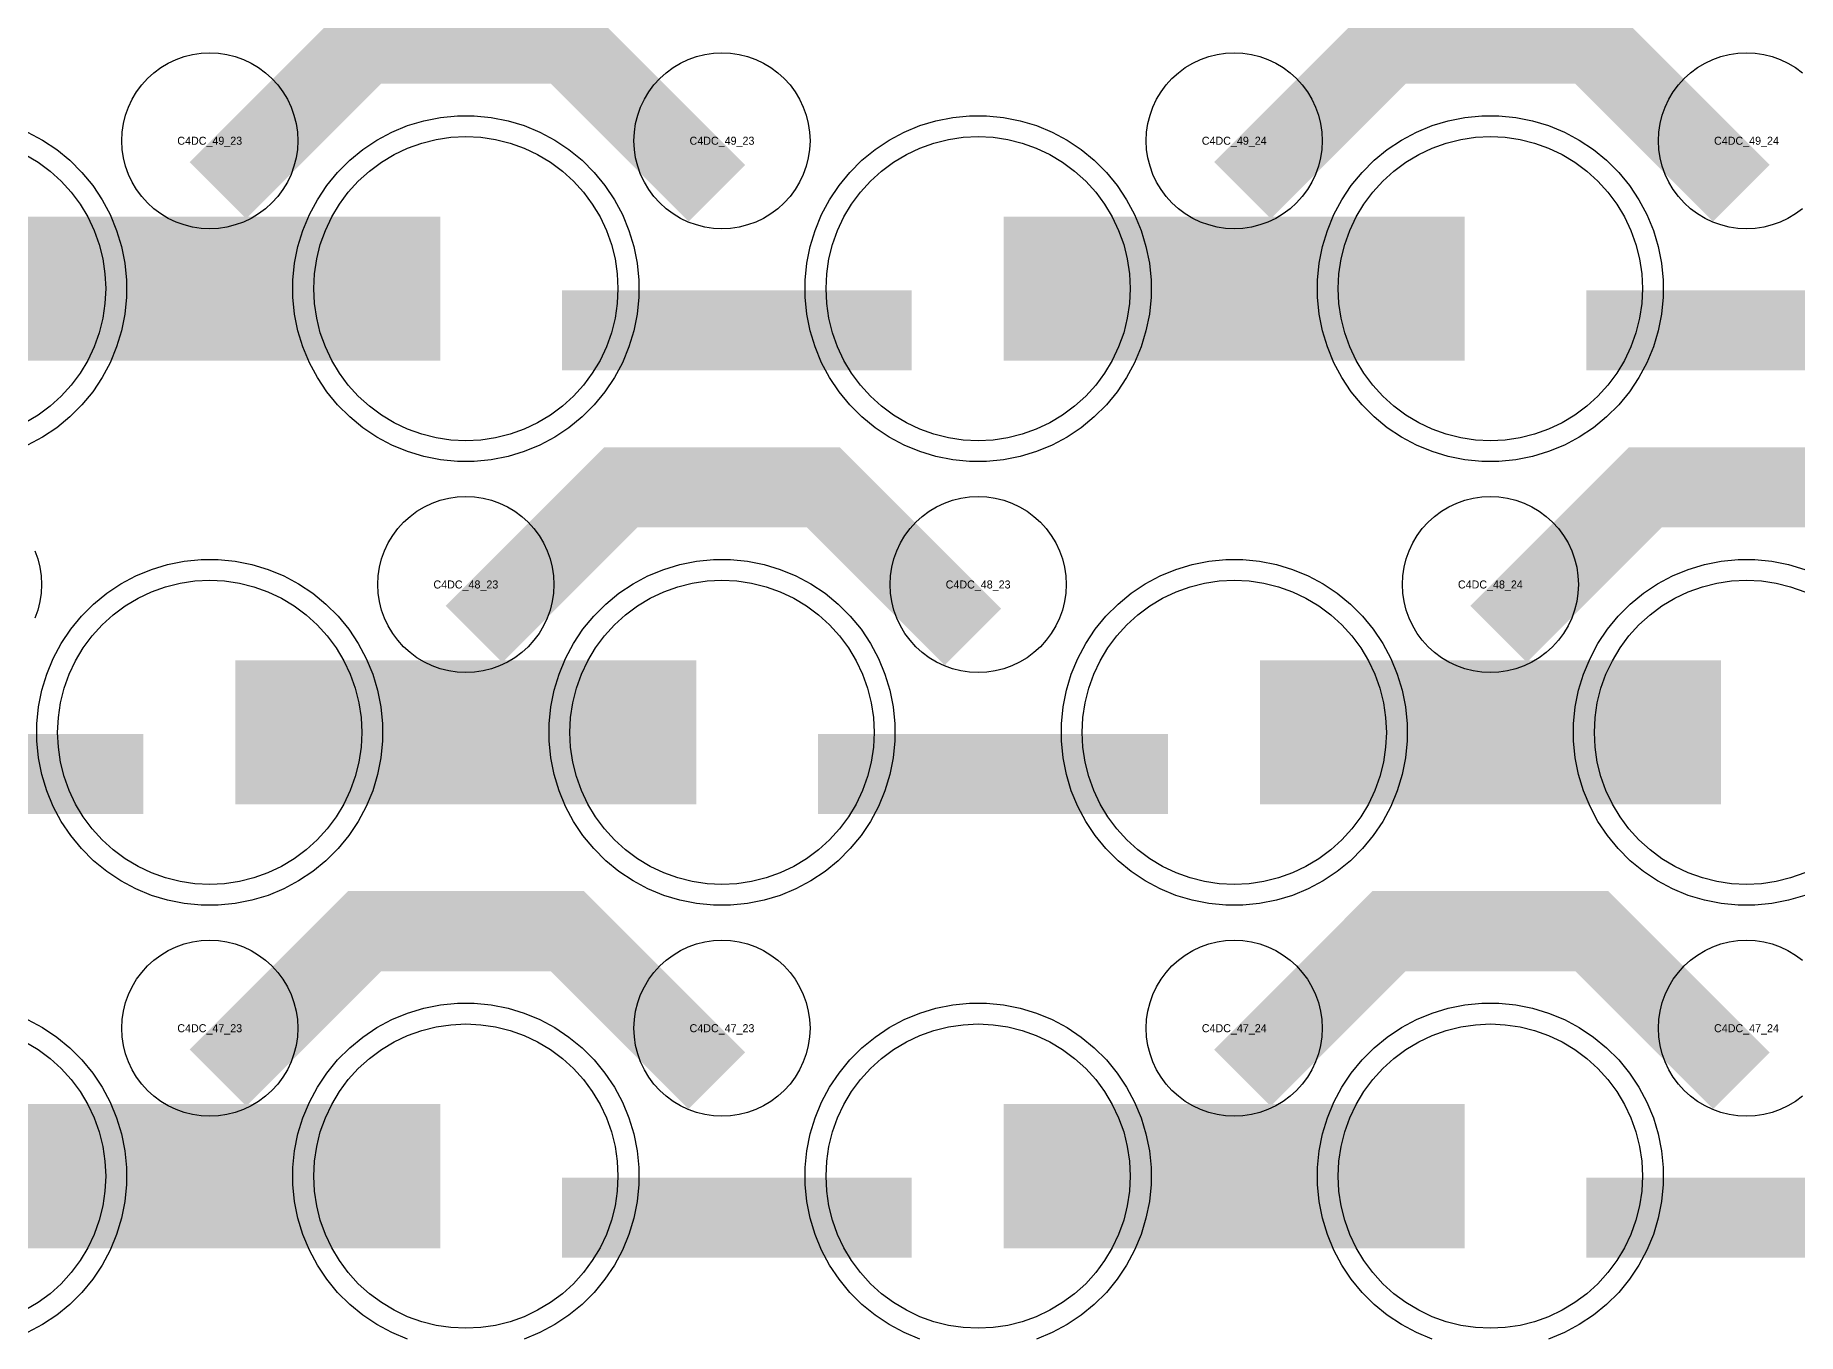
# Model space of a CAD drawing. Extents: x -11880 to 11880, y -14992 to 14992.
# Drawn here: x -4694 to -4144, y -8376 to -7971 of the extents above; entities that cross this region are included whole.
import ezdxf
from ezdxf.enums import TextEntityAlignment as Align

# ---------------------------------------------------------------- set-up
doc = ezdxf.new("R2010")
doc.units = 0
doc.header["$MEASUREMENT"] = 0
for name, color, linetype in [('GDS_775_DT_237', 138, 'CONTINUOUS'), ('RDL1_FS', 34, 'CONTINUOUS'), ('RDL_BS', 160, 'CONTINUOUS')]:
    doc.layers.add(name, color=color, linetype=linetype)

msp = doc.modelspace()

# ---------------------------------------------------------------- linework, layer by layer
at = {"layer": 'RDL1_FS'}
for points in [[(-4560, -8097.434), (-4564.657, -8097.205), (-4569.268, -8096.521), (-4573.791, -8095.389), (-4578.181, -8093.817), (-4582.395, -8091.825), (-4586.395, -8089.427), (-4590.14, -8086.649), (-4593.594, -8083.519), (-4596.724, -8080.065), (-4599.502, -8076.32), (-4601.9, -8072.32), (-4603.892, -8068.106), (-4605.464, -8063.716), (-4606.596, -8059.193), (-4607.28, -8054.582), (-4607.509, -8049.925), (-4607.28, -8045.268), (-4606.596, -8040.657), (-4605.464, -8036.134), (-4603.892, -8031.744), (-4601.9, -8027.53), (-4599.502, -8023.53), (-4596.724, -8019.785), (-4593.594, -8016.331), (-4590.14, -8013.201), (-4586.395, -8010.423), (-4582.395, -8008.025), (-4578.181, -8006.033), (-4573.791, -8004.461), (-4569.268, -8003.329), (-4564.657, -8002.645), (-4560, -8002.416), (-4555.343, -8002.645), (-4550.732, -8003.329), (-4546.209, -8004.461), (-4541.819, -8006.033), (-4537.605, -8008.025), (-4533.605, -8010.423), (-4529.86, -8013.201), (-4526.406, -8016.331), (-4523.276, -8019.785), (-4520.498, -8023.53), (-4518.1, -8027.53), (-4516.108, -8031.744), (-4514.536, -8036.134), (-4513.404, -8040.657), (-4512.72, -8045.268), (-4512.491, -8049.925), (-4512.72, -8054.582), (-4513.404, -8059.193), (-4514.536, -8063.716), (-4516.108, -8068.106), (-4518.1, -8072.32), (-4520.498, -8076.32), (-4523.276, -8080.065), (-4526.406, -8083.519), (-4529.86, -8086.649), (-4533.605, -8089.427), (-4537.605, -8091.825), (-4541.819, -8093.817), (-4546.209, -8095.389), (-4550.732, -8096.521), (-4555.343, -8097.205)], [(-4400, -8097.434), (-4404.657, -8097.205), (-4409.268, -8096.521), (-4413.791, -8095.389), (-4418.181, -8093.817), (-4422.395, -8091.825), (-4426.395, -8089.427), (-4430.14, -8086.649), (-4433.594, -8083.519), (-4436.724, -8080.065), (-4439.502, -8076.32), (-4441.9, -8072.32), (-4443.892, -8068.106), (-4445.464, -8063.716), (-4446.596, -8059.193), (-4447.28, -8054.582), (-4447.509, -8049.925), (-4447.28, -8045.268), (-4446.596, -8040.657), (-4445.464, -8036.134), (-4443.892, -8031.744), (-4441.9, -8027.53), (-4439.502, -8023.53), (-4436.724, -8019.785), (-4433.594, -8016.331), (-4430.14, -8013.201), (-4426.395, -8010.423), (-4422.395, -8008.025), (-4418.181, -8006.033), (-4413.791, -8004.461), (-4409.268, -8003.329), (-4404.657, -8002.645), (-4400, -8002.416), (-4395.343, -8002.645), (-4390.732, -8003.329), (-4386.209, -8004.461), (-4381.819, -8006.033), (-4377.605, -8008.025), (-4373.605, -8010.423), (-4369.86, -8013.201), (-4366.406, -8016.331), (-4363.276, -8019.785), (-4360.498, -8023.53), (-4358.1, -8027.53), (-4356.108, -8031.744), (-4354.536, -8036.134), (-4353.404, -8040.657), (-4352.72, -8045.268), (-4352.491, -8049.925), (-4352.72, -8054.582), (-4353.404, -8059.193), (-4354.536, -8063.716), (-4356.108, -8068.106), (-4358.1, -8072.32), (-4360.498, -8076.32), (-4363.276, -8080.065), (-4366.406, -8083.519), (-4369.86, -8086.649), (-4373.605, -8089.427), (-4377.605, -8091.825), (-4381.819, -8093.817), (-4386.209, -8095.389), (-4390.732, -8096.521), (-4395.343, -8097.205)], [(-4240, -8097.434), (-4244.657, -8097.205), (-4249.268, -8096.521), (-4253.791, -8095.389), (-4258.181, -8093.817), (-4262.395, -8091.825), (-4266.395, -8089.427), (-4270.14, -8086.649), (-4273.594, -8083.519), (-4276.724, -8080.065), (-4279.502, -8076.32), (-4281.9, -8072.32), (-4283.892, -8068.106), (-4285.464, -8063.716), (-4286.596, -8059.193), (-4287.28, -8054.582), (-4287.509, -8049.925), (-4287.28, -8045.268), (-4286.596, -8040.657), (-4285.464, -8036.134), (-4283.892, -8031.744), (-4281.9, -8027.53), (-4279.502, -8023.53), (-4276.724, -8019.785), (-4273.594, -8016.331), (-4270.14, -8013.201), (-4266.395, -8010.423), (-4262.395, -8008.025), (-4258.181, -8006.033), (-4253.791, -8004.461), (-4249.268, -8003.329), (-4244.657, -8002.645), (-4240, -8002.416), (-4235.343, -8002.645), (-4230.732, -8003.329), (-4226.209, -8004.461), (-4221.819, -8006.033), (-4217.605, -8008.025), (-4213.605, -8010.423), (-4209.86, -8013.201), (-4206.406, -8016.331), (-4203.276, -8019.785), (-4200.498, -8023.53), (-4198.1, -8027.53), (-4196.108, -8031.744), (-4194.536, -8036.134), (-4193.404, -8040.657), (-4192.72, -8045.268), (-4192.491, -8049.925), (-4192.72, -8054.582), (-4193.404, -8059.193), (-4194.536, -8063.716), (-4196.108, -8068.106), (-4198.1, -8072.32), (-4200.498, -8076.32), (-4203.276, -8080.065), (-4206.406, -8083.519), (-4209.86, -8086.649), (-4213.605, -8089.427), (-4217.605, -8091.825), (-4221.819, -8093.817), (-4226.209, -8095.389), (-4230.732, -8096.521), (-4235.343, -8097.205)]]:
    msp.add_lwpolyline(points, close=True, dxfattribs=at)
msp.add_lwpolyline([(-4697.605, -8008.025), (-4693.605, -8010.423), (-4689.86, -8013.201), (-4686.406, -8016.331), (-4683.276, -8019.785), (-4680.498, -8023.53), (-4678.1, -8027.53), (-4676.108, -8031.744), (-4674.536, -8036.134), (-4673.404, -8040.657), (-4672.72, -8045.268), (-4672.491, -8049.925), (-4672.72, -8054.582), (-4673.404, -8059.193), (-4674.536, -8063.716), (-4676.108, -8068.106), (-4678.1, -8072.32), (-4680.498, -8076.32), (-4683.276, -8080.065), (-4686.406, -8083.519), (-4689.86, -8086.649), (-4693.605, -8089.427), (-4697.605, -8091.825)], dxfattribs=at)
for points in [[(-4711.998, -8049.925, 45, 45, 0), (-4639.998, -8049.925, 45, 45, 0)], [(-4639.998, -8049.925, 45, 45, 0), (-4567.998, -8049.925, 45, 45, 0)], [(-4391.998, -8049.925, 45, 45, 0), (-4319.998, -8049.925, 45, 45, 0)], [(-4319.998, -8049.925, 45, 45, 0), (-4247.998, -8049.925, 45, 45, 0)]]:
    msp.add_lwpolyline(points, format="xyseb", dxfattribs=at)
at = {"layer": 'RDL1_FS', "color": 240, "true_color": 0xed1f24}
for points in [[(-4640, -8235.999), (-4644.657, -8235.77), (-4649.268, -8235.086), (-4653.791, -8233.954), (-4658.181, -8232.382), (-4662.395, -8230.39), (-4666.395, -8227.992), (-4670.14, -8225.214), (-4673.594, -8222.084), (-4676.724, -8218.63), (-4679.502, -8214.885), (-4681.9, -8210.885), (-4683.892, -8206.671), (-4685.464, -8202.281), (-4686.596, -8197.758), (-4687.28, -8193.147), (-4687.509, -8188.49), (-4687.28, -8183.833), (-4686.596, -8179.222), (-4685.464, -8174.699), (-4683.892, -8170.309), (-4681.9, -8166.095), (-4679.502, -8162.095), (-4676.724, -8158.35), (-4673.594, -8154.896), (-4670.14, -8151.766), (-4666.395, -8148.988), (-4662.395, -8146.59), (-4658.181, -8144.598), (-4653.791, -8143.026), (-4649.268, -8141.894), (-4644.657, -8141.21), (-4640, -8140.981), (-4635.343, -8141.21), (-4630.732, -8141.894), (-4626.209, -8143.026), (-4621.819, -8144.598), (-4617.605, -8146.59), (-4613.605, -8148.988), (-4609.86, -8151.766), (-4606.406, -8154.896), (-4603.276, -8158.35), (-4600.498, -8162.095), (-4598.1, -8166.095), (-4596.108, -8170.309), (-4594.536, -8174.699), (-4593.404, -8179.222), (-4592.72, -8183.833), (-4592.491, -8188.49), (-4592.72, -8193.147), (-4593.404, -8197.758), (-4594.536, -8202.281), (-4596.108, -8206.671), (-4598.1, -8210.885), (-4600.498, -8214.885), (-4603.276, -8218.63), (-4606.406, -8222.084), (-4609.86, -8225.214), (-4613.605, -8227.992), (-4617.605, -8230.39), (-4621.819, -8232.382), (-4626.209, -8233.954), (-4630.732, -8235.086), (-4635.343, -8235.77)], [(-4480, -8235.999), (-4484.657, -8235.77), (-4489.268, -8235.086), (-4493.791, -8233.954), (-4498.181, -8232.382), (-4502.395, -8230.39), (-4506.395, -8227.992), (-4510.14, -8225.214), (-4513.594, -8222.084), (-4516.724, -8218.63), (-4519.502, -8214.885), (-4521.9, -8210.885), (-4523.892, -8206.671), (-4525.464, -8202.281), (-4526.596, -8197.758), (-4527.28, -8193.147), (-4527.509, -8188.49), (-4527.28, -8183.833), (-4526.596, -8179.222), (-4525.464, -8174.699), (-4523.892, -8170.309), (-4521.9, -8166.095), (-4519.502, -8162.095), (-4516.724, -8158.35), (-4513.594, -8154.896), (-4510.14, -8151.766), (-4506.395, -8148.988), (-4502.395, -8146.59), (-4498.181, -8144.598), (-4493.791, -8143.026), (-4489.268, -8141.894), (-4484.657, -8141.21), (-4480, -8140.981), (-4475.343, -8141.21), (-4470.732, -8141.894), (-4466.209, -8143.026), (-4461.819, -8144.598), (-4457.605, -8146.59), (-4453.605, -8148.988), (-4449.86, -8151.766), (-4446.406, -8154.896), (-4443.276, -8158.35), (-4440.498, -8162.095), (-4438.1, -8166.095), (-4436.108, -8170.309), (-4434.536, -8174.699), (-4433.404, -8179.222), (-4432.72, -8183.833), (-4432.491, -8188.49), (-4432.72, -8193.147), (-4433.404, -8197.758), (-4434.536, -8202.281), (-4436.108, -8206.671), (-4438.1, -8210.885), (-4440.498, -8214.885), (-4443.276, -8218.63), (-4446.406, -8222.084), (-4449.86, -8225.214), (-4453.605, -8227.992), (-4457.605, -8230.39), (-4461.819, -8232.382), (-4466.209, -8233.954), (-4470.732, -8235.086), (-4475.343, -8235.77)], [(-4320, -8235.999), (-4324.657, -8235.77), (-4329.268, -8235.086), (-4333.791, -8233.954), (-4338.181, -8232.382), (-4342.395, -8230.39), (-4346.395, -8227.992), (-4350.14, -8225.214), (-4353.594, -8222.084), (-4356.724, -8218.63), (-4359.502, -8214.885), (-4361.9, -8210.885), (-4363.892, -8206.671), (-4365.464, -8202.281), (-4366.596, -8197.758), (-4367.28, -8193.147), (-4367.509, -8188.49), (-4367.28, -8183.833), (-4366.596, -8179.222), (-4365.464, -8174.699), (-4363.892, -8170.309), (-4361.9, -8166.095), (-4359.502, -8162.095), (-4356.724, -8158.35), (-4353.594, -8154.896), (-4350.14, -8151.766), (-4346.395, -8148.988), (-4342.395, -8146.59), (-4338.181, -8144.598), (-4333.791, -8143.026), (-4329.268, -8141.894), (-4324.657, -8141.21), (-4320, -8140.981), (-4315.343, -8141.21), (-4310.732, -8141.894), (-4306.209, -8143.026), (-4301.819, -8144.598), (-4297.605, -8146.59), (-4293.605, -8148.988), (-4289.86, -8151.766), (-4286.406, -8154.896), (-4283.276, -8158.35), (-4280.498, -8162.095), (-4278.1, -8166.095), (-4276.108, -8170.309), (-4274.536, -8174.699), (-4273.404, -8179.222), (-4272.72, -8183.833), (-4272.491, -8188.49), (-4272.72, -8193.147), (-4273.404, -8197.758), (-4274.536, -8202.281), (-4276.108, -8206.671), (-4278.1, -8210.885), (-4280.498, -8214.885), (-4283.276, -8218.63), (-4286.406, -8222.084), (-4289.86, -8225.214), (-4293.605, -8227.992), (-4297.605, -8230.39), (-4301.819, -8232.382), (-4306.209, -8233.954), (-4310.732, -8235.086), (-4315.343, -8235.77)], [(-4560, -8374.564), (-4564.657, -8374.335), (-4569.268, -8373.651), (-4573.791, -8372.519), (-4578.181, -8370.947), (-4582.395, -8368.955), (-4586.395, -8366.557), (-4590.14, -8363.779), (-4593.594, -8360.649), (-4596.724, -8357.195), (-4599.502, -8353.45), (-4601.9, -8349.45), (-4603.892, -8345.236), (-4605.464, -8340.846), (-4606.596, -8336.323), (-4607.28, -8331.712), (-4607.509, -8327.055), (-4607.28, -8322.398), (-4606.596, -8317.787), (-4605.464, -8313.264), (-4603.892, -8308.874), (-4601.9, -8304.66), (-4599.502, -8300.66), (-4596.724, -8296.915), (-4593.594, -8293.461), (-4590.14, -8290.331), (-4586.395, -8287.553), (-4582.395, -8285.155), (-4578.181, -8283.163), (-4573.791, -8281.591), (-4569.268, -8280.459), (-4564.657, -8279.775), (-4560, -8279.546), (-4555.343, -8279.775), (-4550.732, -8280.459), (-4546.209, -8281.591), (-4541.819, -8283.163), (-4537.605, -8285.155), (-4533.605, -8287.553), (-4529.86, -8290.331), (-4526.406, -8293.461), (-4523.276, -8296.915), (-4520.498, -8300.66), (-4518.1, -8304.66), (-4516.108, -8308.874), (-4514.536, -8313.264), (-4513.404, -8317.787), (-4512.72, -8322.398), (-4512.491, -8327.055), (-4512.72, -8331.712), (-4513.404, -8336.323), (-4514.536, -8340.846), (-4516.108, -8345.236), (-4518.1, -8349.45), (-4520.498, -8353.45), (-4523.276, -8357.195), (-4526.406, -8360.649), (-4529.86, -8363.779), (-4533.605, -8366.557), (-4537.605, -8368.955), (-4541.819, -8370.947), (-4546.209, -8372.519), (-4550.732, -8373.651), (-4555.343, -8374.335)], [(-4400, -8374.564), (-4404.657, -8374.335), (-4409.268, -8373.651), (-4413.791, -8372.519), (-4418.181, -8370.947), (-4422.395, -8368.955), (-4426.395, -8366.557), (-4430.14, -8363.779), (-4433.594, -8360.649), (-4436.724, -8357.195), (-4439.502, -8353.45), (-4441.9, -8349.45), (-4443.892, -8345.236), (-4445.464, -8340.846), (-4446.596, -8336.323), (-4447.28, -8331.712), (-4447.509, -8327.055), (-4447.28, -8322.398), (-4446.596, -8317.787), (-4445.464, -8313.264), (-4443.892, -8308.874), (-4441.9, -8304.66), (-4439.502, -8300.66), (-4436.724, -8296.915), (-4433.594, -8293.461), (-4430.14, -8290.331), (-4426.395, -8287.553), (-4422.395, -8285.155), (-4418.181, -8283.163), (-4413.791, -8281.591), (-4409.268, -8280.459), (-4404.657, -8279.775), (-4400, -8279.546), (-4395.343, -8279.775), (-4390.732, -8280.459), (-4386.209, -8281.591), (-4381.819, -8283.163), (-4377.605, -8285.155), (-4373.605, -8287.553), (-4369.86, -8290.331), (-4366.406, -8293.461), (-4363.276, -8296.915), (-4360.498, -8300.66), (-4358.1, -8304.66), (-4356.108, -8308.874), (-4354.536, -8313.264), (-4353.404, -8317.787), (-4352.72, -8322.398), (-4352.491, -8327.055), (-4352.72, -8331.712), (-4353.404, -8336.323), (-4354.536, -8340.846), (-4356.108, -8345.236), (-4358.1, -8349.45), (-4360.498, -8353.45), (-4363.276, -8357.195), (-4366.406, -8360.649), (-4369.86, -8363.779), (-4373.605, -8366.557), (-4377.605, -8368.955), (-4381.819, -8370.947), (-4386.209, -8372.519), (-4390.732, -8373.651), (-4395.343, -8374.335)], [(-4240, -8374.564), (-4244.657, -8374.335), (-4249.268, -8373.651), (-4253.791, -8372.519), (-4258.181, -8370.947), (-4262.395, -8368.955), (-4266.395, -8366.557), (-4270.14, -8363.779), (-4273.594, -8360.649), (-4276.724, -8357.195), (-4279.502, -8353.45), (-4281.9, -8349.45), (-4283.892, -8345.236), (-4285.464, -8340.846), (-4286.596, -8336.323), (-4287.28, -8331.712), (-4287.509, -8327.055), (-4287.28, -8322.398), (-4286.596, -8317.787), (-4285.464, -8313.264), (-4283.892, -8308.874), (-4281.9, -8304.66), (-4279.502, -8300.66), (-4276.724, -8296.915), (-4273.594, -8293.461), (-4270.14, -8290.331), (-4266.395, -8287.553), (-4262.395, -8285.155), (-4258.181, -8283.163), (-4253.791, -8281.591), (-4249.268, -8280.459), (-4244.657, -8279.775), (-4240, -8279.546), (-4235.343, -8279.775), (-4230.732, -8280.459), (-4226.209, -8281.591), (-4221.819, -8283.163), (-4217.605, -8285.155), (-4213.605, -8287.553), (-4209.86, -8290.331), (-4206.406, -8293.461), (-4203.276, -8296.915), (-4200.498, -8300.66), (-4198.1, -8304.66), (-4196.108, -8308.874), (-4194.536, -8313.264), (-4193.404, -8317.787), (-4192.72, -8322.398), (-4192.491, -8327.055), (-4192.72, -8331.712), (-4193.404, -8336.323), (-4194.536, -8340.846), (-4196.108, -8345.236), (-4198.1, -8349.45), (-4200.498, -8353.45), (-4203.276, -8357.195), (-4206.406, -8360.649), (-4209.86, -8363.779), (-4213.605, -8366.557), (-4217.605, -8368.955), (-4221.819, -8370.947), (-4226.209, -8372.519), (-4230.732, -8373.651), (-4235.343, -8374.335)]]:
    msp.add_lwpolyline(points, close=True, dxfattribs=at)
for points in [[(-4141.819, -8232.382), (-4146.209, -8233.954), (-4150.732, -8235.086), (-4155.343, -8235.77), (-4160, -8235.999), (-4164.657, -8235.77), (-4169.268, -8235.086), (-4173.791, -8233.954), (-4178.181, -8232.382), (-4182.395, -8230.39), (-4186.395, -8227.992), (-4190.14, -8225.214), (-4193.594, -8222.084), (-4196.724, -8218.63), (-4199.502, -8214.885), (-4201.9, -8210.885), (-4203.892, -8206.671), (-4205.464, -8202.281), (-4206.596, -8197.758), (-4207.28, -8193.147), (-4207.509, -8188.49), (-4207.28, -8183.833), (-4206.596, -8179.222), (-4205.464, -8174.699), (-4203.892, -8170.309), (-4201.9, -8166.095), (-4199.502, -8162.095), (-4196.724, -8158.35), (-4193.594, -8154.896), (-4190.14, -8151.766), (-4186.395, -8148.988), (-4182.395, -8146.59), (-4178.181, -8144.598), (-4173.791, -8143.026), (-4169.268, -8141.894), (-4164.657, -8141.21), (-4160, -8140.981), (-4155.343, -8141.21), (-4150.732, -8141.894), (-4146.209, -8143.026), (-4141.819, -8144.598)], [(-4697.605, -8285.155), (-4693.605, -8287.553), (-4689.86, -8290.331), (-4686.406, -8293.461), (-4683.276, -8296.915), (-4680.498, -8300.66), (-4678.1, -8304.66), (-4676.108, -8308.874), (-4674.536, -8313.264), (-4673.404, -8317.787), (-4672.72, -8322.398), (-4672.491, -8327.055), (-4672.72, -8331.712), (-4673.404, -8336.323), (-4674.536, -8340.846), (-4676.108, -8345.236), (-4678.1, -8349.45), (-4680.498, -8353.45), (-4683.276, -8357.195), (-4686.406, -8360.649), (-4689.86, -8363.779), (-4693.605, -8366.557), (-4697.605, -8368.955)]]:
    msp.add_lwpolyline(points, dxfattribs=at)
for points in [[(-4631.998, -8188.49, 45, 45, 0), (-4559.998, -8188.49, 45, 45, 0)], [(-4559.998, -8188.49, 45, 45, 0), (-4487.998, -8188.49, 45, 45, 0)], [(-4311.998, -8188.49, 45, 45, 0), (-4239.998, -8188.49, 45, 45, 0)], [(-4239.998, -8188.49, 45, 45, 0), (-4167.998, -8188.49, 45, 45, 0)], [(-4711.998, -8327.055, 45, 45, 0), (-4639.998, -8327.055, 45, 45, 0)], [(-4639.998, -8327.055, 45, 45, 0), (-4567.998, -8327.055, 45, 45, 0)], [(-4391.998, -8327.055, 45, 45, 0), (-4319.998, -8327.055, 45, 45, 0)], [(-4319.998, -8327.055, 45, 45, 0), (-4247.998, -8327.055, 45, 45, 0)]]:
    msp.add_lwpolyline(points, format="xyseb", dxfattribs=at)
at = {"layer": 'RDL_BS'}
for points in [[(-4637.438, -8019.239, 25, 25, 0), (-4591.623, -7973.424, 25, 25, 0), (-4558.07, -7973.424, 25, 25, 0)], [(-4481.599, -8020.138, 25, 25, 0), (-4528.313, -7973.424, 25, 25, 0), (-4558.071, -7973.424, 25, 25, 0)], [(-4317.438, -8019.239, 25, 25, 0), (-4271.623, -7973.424, 25, 25, 0), (-4238.07, -7973.424, 25, 25, 0)], [(-4161.599, -8020.138, 25, 25, 0), (-4208.313, -7973.424, 25, 25, 0), (-4238.071, -7973.424, 25, 25, 0)], [(-4529.984, -8062.938, 25, 25, 0), (-4420.719, -8062.938, 25, 25, 0)], [(-4209.984, -8062.938, 25, 25, 0), (-4100.719, -8062.938, 25, 25, 0)], [(-4557.438, -8157.804, 25, 25, 0), (-4511.623, -8111.989, 25, 25, 0), (-4478.07, -8111.989, 25, 25, 0)], [(-4401.599, -8158.703, 25, 25, 0), (-4448.313, -8111.989, 25, 25, 0), (-4478.071, -8111.989, 25, 25, 0)], [(-4237.438, -8157.804, 25, 25, 0), (-4191.623, -8111.989, 25, 25, 0), (-4158.07, -8111.989, 25, 25, 0)], [(-4081.599, -8158.703, 25, 25, 0), (-4128.313, -8111.989, 25, 25, 0), (-4158.071, -8111.989, 25, 25, 0)], [(-4637.438, -8296.369, 25, 25, 0), (-4591.623, -8250.554, 25, 25, 0), (-4558.07, -8250.554, 25, 25, 0)], [(-4481.599, -8297.268, 25, 25, 0), (-4528.313, -8250.554, 25, 25, 0), (-4558.071, -8250.554, 25, 25, 0)], [(-4317.438, -8296.369, 25, 25, 0), (-4271.623, -8250.554, 25, 25, 0), (-4238.07, -8250.554, 25, 25, 0)], [(-4161.599, -8297.268, 25, 25, 0), (-4208.313, -8250.554, 25, 25, 0), (-4238.071, -8250.554, 25, 25, 0)]]:
    msp.add_lwpolyline(points, format="xyseb", dxfattribs=at)
for points in [[(-4640, -8031.231), (-4642.693, -8031.099), (-4645.365, -8030.703), (-4647.984, -8030.046), (-4650.519, -8029.139), (-4652.956, -8027.987), (-4655.28, -8026.594), (-4657.443, -8024.991), (-4659.442, -8023.179), (-4661.254, -8021.18), (-4662.857, -8019.017), (-4664.25, -8016.693), (-4665.402, -8014.256), (-4666.309, -8011.721), (-4666.966, -8009.102), (-4667.362, -8006.43), (-4667.494, -8003.737), (-4667.362, -8001.044), (-4666.966, -7998.372), (-4666.309, -7995.753), (-4665.402, -7993.218), (-4664.25, -7990.781), (-4662.857, -7988.457), (-4661.254, -7986.294), (-4659.442, -7984.295), (-4657.443, -7982.483), (-4655.28, -7980.88), (-4652.956, -7979.487), (-4650.519, -7978.335), (-4647.984, -7977.428), (-4645.365, -7976.771), (-4642.693, -7976.375), (-4640, -7976.243), (-4637.307, -7976.375), (-4634.635, -7976.771), (-4632.016, -7977.428), (-4629.481, -7978.335), (-4627.044, -7979.487), (-4624.72, -7980.88), (-4622.557, -7982.483), (-4620.558, -7984.295), (-4618.746, -7986.294), (-4617.143, -7988.457), (-4615.75, -7990.781), (-4614.598, -7993.218), (-4613.691, -7995.753), (-4613.034, -7998.372), (-4612.638, -8001.044), (-4612.506, -8003.737), (-4612.638, -8006.43), (-4613.034, -8009.102), (-4613.691, -8011.721), (-4614.598, -8014.256), (-4615.75, -8016.693), (-4617.143, -8019.017), (-4618.746, -8021.18), (-4620.558, -8023.179), (-4622.557, -8024.991), (-4624.72, -8026.594), (-4627.044, -8027.987), (-4629.481, -8029.139), (-4632.016, -8030.046), (-4634.635, -8030.703), (-4637.307, -8031.099)], [(-4480, -8031.231), (-4482.693, -8031.099), (-4485.365, -8030.703), (-4487.984, -8030.046), (-4490.519, -8029.139), (-4492.956, -8027.987), (-4495.28, -8026.594), (-4497.443, -8024.991), (-4499.442, -8023.179), (-4501.254, -8021.18), (-4502.857, -8019.017), (-4504.25, -8016.693), (-4505.402, -8014.256), (-4506.309, -8011.721), (-4506.966, -8009.102), (-4507.362, -8006.43), (-4507.494, -8003.737), (-4507.362, -8001.044), (-4506.966, -7998.372), (-4506.309, -7995.753), (-4505.402, -7993.218), (-4504.25, -7990.781), (-4502.857, -7988.457), (-4501.254, -7986.294), (-4499.442, -7984.295), (-4497.443, -7982.483), (-4495.28, -7980.88), (-4492.956, -7979.487), (-4490.519, -7978.335), (-4487.984, -7977.428), (-4485.365, -7976.771), (-4482.693, -7976.375), (-4480, -7976.243), (-4477.307, -7976.375), (-4474.635, -7976.771), (-4472.016, -7977.428), (-4469.481, -7978.335), (-4467.044, -7979.487), (-4464.72, -7980.88), (-4462.557, -7982.483), (-4460.558, -7984.295), (-4458.746, -7986.294), (-4457.143, -7988.457), (-4455.75, -7990.781), (-4454.598, -7993.218), (-4453.691, -7995.753), (-4453.034, -7998.372), (-4452.638, -8001.044), (-4452.506, -8003.737), (-4452.638, -8006.43), (-4453.034, -8009.102), (-4453.691, -8011.721), (-4454.598, -8014.256), (-4455.75, -8016.693), (-4457.143, -8019.017), (-4458.746, -8021.18), (-4460.558, -8023.179), (-4462.557, -8024.991), (-4464.72, -8026.594), (-4467.044, -8027.987), (-4469.481, -8029.139), (-4472.016, -8030.046), (-4474.635, -8030.703), (-4477.307, -8031.099)], [(-4320, -8031.231), (-4322.693, -8031.099), (-4325.365, -8030.703), (-4327.984, -8030.046), (-4330.519, -8029.139), (-4332.956, -8027.987), (-4335.28, -8026.594), (-4337.443, -8024.991), (-4339.442, -8023.179), (-4341.254, -8021.18), (-4342.857, -8019.017), (-4344.25, -8016.693), (-4345.402, -8014.256), (-4346.309, -8011.721), (-4346.966, -8009.102), (-4347.362, -8006.43), (-4347.494, -8003.737), (-4347.362, -8001.044), (-4346.966, -7998.372), (-4346.309, -7995.753), (-4345.402, -7993.218), (-4344.25, -7990.781), (-4342.857, -7988.457), (-4341.254, -7986.294), (-4339.442, -7984.295), (-4337.443, -7982.483), (-4335.28, -7980.88), (-4332.956, -7979.487), (-4330.519, -7978.335), (-4327.984, -7977.428), (-4325.365, -7976.771), (-4322.693, -7976.375), (-4320, -7976.243), (-4317.307, -7976.375), (-4314.635, -7976.771), (-4312.016, -7977.428), (-4309.481, -7978.335), (-4307.044, -7979.487), (-4304.72, -7980.88), (-4302.557, -7982.483), (-4300.558, -7984.295), (-4298.746, -7986.294), (-4297.143, -7988.457), (-4295.75, -7990.781), (-4294.598, -7993.218), (-4293.691, -7995.753), (-4293.034, -7998.372), (-4292.638, -8001.044), (-4292.506, -8003.737), (-4292.638, -8006.43), (-4293.034, -8009.102), (-4293.691, -8011.721), (-4294.598, -8014.256), (-4295.75, -8016.693), (-4297.143, -8019.017), (-4298.746, -8021.18), (-4300.558, -8023.179), (-4302.557, -8024.991), (-4304.72, -8026.594), (-4307.044, -8027.987), (-4309.481, -8029.139), (-4312.016, -8030.046), (-4314.635, -8030.703), (-4317.307, -8031.099)], [(-4562.644, -8103.925), (-4567.938, -8103.408), (-4573.165, -8102.362), (-4578.205, -8100.831), (-4583.115, -8098.8), (-4587.777, -8096.308), (-4592.191, -8093.361), (-4596.292, -8089.999), (-4600.074, -8086.217), (-4603.436, -8082.116), (-4606.383, -8077.702), (-4608.875, -8073.04), (-4610.906, -8068.13), (-4612.437, -8063.09), (-4613.483, -8057.863), (-4614, -8052.569), (-4614, -8047.281), (-4613.483, -8041.987), (-4612.437, -8036.76), (-4610.906, -8031.72), (-4608.875, -8026.81), (-4606.383, -8022.148), (-4603.436, -8017.734), (-4600.074, -8013.633), (-4596.292, -8009.851), (-4592.191, -8006.489), (-4587.777, -8003.542), (-4583.115, -8001.05), (-4578.205, -7999.019), (-4573.165, -7997.488), (-4567.938, -7996.442), (-4562.644, -7995.925), (-4557.356, -7995.925), (-4552.062, -7996.442), (-4546.835, -7997.488), (-4541.795, -7999.019), (-4536.885, -8001.05), (-4532.223, -8003.542), (-4527.809, -8006.489), (-4523.708, -8009.851), (-4519.926, -8013.633), (-4516.564, -8017.734), (-4513.617, -8022.148), (-4511.125, -8026.81), (-4509.094, -8031.72), (-4507.563, -8036.76), (-4506.517, -8041.987), (-4506, -8047.281), (-4506, -8052.569), (-4506.517, -8057.863), (-4507.563, -8063.09), (-4509.094, -8068.13), (-4511.125, -8073.04), (-4513.617, -8077.702), (-4516.564, -8082.116), (-4519.926, -8086.217), (-4523.708, -8089.999), (-4527.809, -8093.361), (-4532.223, -8096.308), (-4536.885, -8098.8), (-4541.795, -8100.831), (-4546.835, -8102.362), (-4552.062, -8103.408), (-4557.356, -8103.925)], [(-4402.644, -8103.925), (-4407.938, -8103.408), (-4413.165, -8102.362), (-4418.205, -8100.831), (-4423.115, -8098.8), (-4427.777, -8096.308), (-4432.191, -8093.361), (-4436.292, -8089.999), (-4440.074, -8086.217), (-4443.436, -8082.116), (-4446.383, -8077.702), (-4448.875, -8073.04), (-4450.906, -8068.13), (-4452.437, -8063.09), (-4453.483, -8057.863), (-4454, -8052.569), (-4454, -8047.281), (-4453.483, -8041.987), (-4452.437, -8036.76), (-4450.906, -8031.72), (-4448.875, -8026.81), (-4446.383, -8022.148), (-4443.436, -8017.734), (-4440.074, -8013.633), (-4436.292, -8009.851), (-4432.191, -8006.489), (-4427.777, -8003.542), (-4423.115, -8001.05), (-4418.205, -7999.019), (-4413.165, -7997.488), (-4407.938, -7996.442), (-4402.644, -7995.925), (-4397.356, -7995.925), (-4392.062, -7996.442), (-4386.835, -7997.488), (-4381.795, -7999.019), (-4376.885, -8001.05), (-4372.223, -8003.542), (-4367.809, -8006.489), (-4363.708, -8009.851), (-4359.926, -8013.633), (-4356.564, -8017.734), (-4353.617, -8022.148), (-4351.125, -8026.81), (-4349.094, -8031.72), (-4347.563, -8036.76), (-4346.517, -8041.987), (-4346, -8047.281), (-4346, -8052.569), (-4346.517, -8057.863), (-4347.563, -8063.09), (-4349.094, -8068.13), (-4351.125, -8073.04), (-4353.617, -8077.702), (-4356.564, -8082.116), (-4359.926, -8086.217), (-4363.708, -8089.999), (-4367.809, -8093.361), (-4372.223, -8096.308), (-4376.885, -8098.8), (-4381.795, -8100.831), (-4386.835, -8102.362), (-4392.062, -8103.408), (-4397.356, -8103.925)], [(-4242.644, -8103.925), (-4247.938, -8103.408), (-4253.165, -8102.362), (-4258.205, -8100.831), (-4263.115, -8098.8), (-4267.777, -8096.308), (-4272.191, -8093.361), (-4276.292, -8089.999), (-4280.074, -8086.217), (-4283.436, -8082.116), (-4286.383, -8077.702), (-4288.875, -8073.04), (-4290.906, -8068.13), (-4292.437, -8063.09), (-4293.483, -8057.863), (-4294, -8052.569), (-4294, -8047.281), (-4293.483, -8041.987), (-4292.437, -8036.76), (-4290.906, -8031.72), (-4288.875, -8026.81), (-4286.383, -8022.148), (-4283.436, -8017.734), (-4280.074, -8013.633), (-4276.292, -8009.851), (-4272.191, -8006.489), (-4267.777, -8003.542), (-4263.115, -8001.05), (-4258.205, -7999.019), (-4253.165, -7997.488), (-4247.938, -7996.442), (-4242.644, -7995.925), (-4237.356, -7995.925), (-4232.062, -7996.442), (-4226.835, -7997.488), (-4221.795, -7999.019), (-4216.885, -8001.05), (-4212.223, -8003.542), (-4207.809, -8006.489), (-4203.708, -8009.851), (-4199.926, -8013.633), (-4196.564, -8017.734), (-4193.617, -8022.148), (-4191.125, -8026.81), (-4189.094, -8031.72), (-4187.563, -8036.76), (-4186.517, -8041.987), (-4186, -8047.281), (-4186, -8052.569), (-4186.517, -8057.863), (-4187.563, -8063.09), (-4189.094, -8068.13), (-4191.125, -8073.04), (-4193.617, -8077.702), (-4196.564, -8082.116), (-4199.926, -8086.217), (-4203.708, -8089.999), (-4207.809, -8093.361), (-4212.223, -8096.308), (-4216.885, -8098.8), (-4221.795, -8100.831), (-4226.835, -8102.362), (-4232.062, -8103.408), (-4237.356, -8103.925)], [(-4560, -8169.796), (-4562.693, -8169.664), (-4565.365, -8169.268), (-4567.984, -8168.611), (-4570.519, -8167.704), (-4572.956, -8166.552), (-4575.28, -8165.159), (-4577.443, -8163.556), (-4579.442, -8161.744), (-4581.254, -8159.745), (-4582.857, -8157.582), (-4584.25, -8155.258), (-4585.402, -8152.821), (-4586.309, -8150.286), (-4586.966, -8147.667), (-4587.362, -8144.995), (-4587.494, -8142.302), (-4587.362, -8139.609), (-4586.966, -8136.937), (-4586.309, -8134.318), (-4585.402, -8131.783), (-4584.25, -8129.346), (-4582.857, -8127.022), (-4581.254, -8124.859), (-4579.442, -8122.86), (-4577.443, -8121.048), (-4575.28, -8119.445), (-4572.956, -8118.052), (-4570.519, -8116.9), (-4567.984, -8115.993), (-4565.365, -8115.336), (-4562.693, -8114.94), (-4560, -8114.808), (-4557.307, -8114.94), (-4554.635, -8115.336), (-4552.016, -8115.993), (-4549.481, -8116.9), (-4547.044, -8118.052), (-4544.72, -8119.445), (-4542.557, -8121.048), (-4540.558, -8122.86), (-4538.746, -8124.859), (-4537.143, -8127.022), (-4535.75, -8129.346), (-4534.598, -8131.783), (-4533.691, -8134.318), (-4533.034, -8136.937), (-4532.638, -8139.609), (-4532.506, -8142.302), (-4532.638, -8144.995), (-4533.034, -8147.667), (-4533.691, -8150.286), (-4534.598, -8152.821), (-4535.75, -8155.258), (-4537.143, -8157.582), (-4538.746, -8159.745), (-4540.558, -8161.744), (-4542.557, -8163.556), (-4544.72, -8165.159), (-4547.044, -8166.552), (-4549.481, -8167.704), (-4552.016, -8168.611), (-4554.635, -8169.268), (-4557.307, -8169.664)], [(-4400, -8169.796), (-4402.693, -8169.664), (-4405.365, -8169.268), (-4407.984, -8168.611), (-4410.519, -8167.704), (-4412.956, -8166.552), (-4415.28, -8165.159), (-4417.443, -8163.556), (-4419.442, -8161.744), (-4421.254, -8159.745), (-4422.857, -8157.582), (-4424.25, -8155.258), (-4425.402, -8152.821), (-4426.309, -8150.286), (-4426.966, -8147.667), (-4427.362, -8144.995), (-4427.494, -8142.302), (-4427.362, -8139.609), (-4426.966, -8136.937), (-4426.309, -8134.318), (-4425.402, -8131.783), (-4424.25, -8129.346), (-4422.857, -8127.022), (-4421.254, -8124.859), (-4419.442, -8122.86), (-4417.443, -8121.048), (-4415.28, -8119.445), (-4412.956, -8118.052), (-4410.519, -8116.9), (-4407.984, -8115.993), (-4405.365, -8115.336), (-4402.693, -8114.94), (-4400, -8114.808), (-4397.307, -8114.94), (-4394.635, -8115.336), (-4392.016, -8115.993), (-4389.481, -8116.9), (-4387.044, -8118.052), (-4384.72, -8119.445), (-4382.557, -8121.048), (-4380.558, -8122.86), (-4378.746, -8124.859), (-4377.143, -8127.022), (-4375.75, -8129.346), (-4374.598, -8131.783), (-4373.691, -8134.318), (-4373.034, -8136.937), (-4372.638, -8139.609), (-4372.506, -8142.302), (-4372.638, -8144.995), (-4373.034, -8147.667), (-4373.691, -8150.286), (-4374.598, -8152.821), (-4375.75, -8155.258), (-4377.143, -8157.582), (-4378.746, -8159.745), (-4380.558, -8161.744), (-4382.557, -8163.556), (-4384.72, -8165.159), (-4387.044, -8166.552), (-4389.481, -8167.704), (-4392.016, -8168.611), (-4394.635, -8169.268), (-4397.307, -8169.664)], [(-4240, -8169.796), (-4242.693, -8169.664), (-4245.365, -8169.268), (-4247.984, -8168.611), (-4250.519, -8167.704), (-4252.956, -8166.552), (-4255.28, -8165.159), (-4257.443, -8163.556), (-4259.442, -8161.744), (-4261.254, -8159.745), (-4262.857, -8157.582), (-4264.25, -8155.258), (-4265.402, -8152.821), (-4266.309, -8150.286), (-4266.966, -8147.667), (-4267.362, -8144.995), (-4267.494, -8142.302), (-4267.362, -8139.609), (-4266.966, -8136.937), (-4266.309, -8134.318), (-4265.402, -8131.783), (-4264.25, -8129.346), (-4262.857, -8127.022), (-4261.254, -8124.859), (-4259.442, -8122.86), (-4257.443, -8121.048), (-4255.28, -8119.445), (-4252.956, -8118.052), (-4250.519, -8116.9), (-4247.984, -8115.993), (-4245.365, -8115.336), (-4242.693, -8114.94), (-4240, -8114.808), (-4237.307, -8114.94), (-4234.635, -8115.336), (-4232.016, -8115.993), (-4229.481, -8116.9), (-4227.044, -8118.052), (-4224.72, -8119.445), (-4222.557, -8121.048), (-4220.558, -8122.86), (-4218.746, -8124.859), (-4217.143, -8127.022), (-4215.75, -8129.346), (-4214.598, -8131.783), (-4213.691, -8134.318), (-4213.034, -8136.937), (-4212.638, -8139.609), (-4212.506, -8142.302), (-4212.638, -8144.995), (-4213.034, -8147.667), (-4213.691, -8150.286), (-4214.598, -8152.821), (-4215.75, -8155.258), (-4217.143, -8157.582), (-4218.746, -8159.745), (-4220.558, -8161.744), (-4222.557, -8163.556), (-4224.72, -8165.159), (-4227.044, -8166.552), (-4229.481, -8167.704), (-4232.016, -8168.611), (-4234.635, -8169.268), (-4237.307, -8169.664)], [(-4640, -8308.361), (-4642.693, -8308.229), (-4645.365, -8307.833), (-4647.984, -8307.176), (-4650.519, -8306.269), (-4652.956, -8305.117), (-4655.28, -8303.724), (-4657.443, -8302.121), (-4659.442, -8300.309), (-4661.254, -8298.31), (-4662.857, -8296.147), (-4664.25, -8293.823), (-4665.402, -8291.386), (-4666.309, -8288.851), (-4666.966, -8286.232), (-4667.362, -8283.56), (-4667.494, -8280.867), (-4667.362, -8278.174), (-4666.966, -8275.502), (-4666.309, -8272.883), (-4665.402, -8270.348), (-4664.25, -8267.911), (-4662.857, -8265.587), (-4661.254, -8263.424), (-4659.442, -8261.425), (-4657.443, -8259.613), (-4655.28, -8258.01), (-4652.956, -8256.617), (-4650.519, -8255.465), (-4647.984, -8254.558), (-4645.365, -8253.901), (-4642.693, -8253.505), (-4640, -8253.373), (-4637.307, -8253.505), (-4634.635, -8253.901), (-4632.016, -8254.558), (-4629.481, -8255.465), (-4627.044, -8256.617), (-4624.72, -8258.01), (-4622.557, -8259.613), (-4620.558, -8261.425), (-4618.746, -8263.424), (-4617.143, -8265.587), (-4615.75, -8267.911), (-4614.598, -8270.348), (-4613.691, -8272.883), (-4613.034, -8275.502), (-4612.638, -8278.174), (-4612.506, -8280.867), (-4612.638, -8283.56), (-4613.034, -8286.232), (-4613.691, -8288.851), (-4614.598, -8291.386), (-4615.75, -8293.823), (-4617.143, -8296.147), (-4618.746, -8298.31), (-4620.558, -8300.309), (-4622.557, -8302.121), (-4624.72, -8303.724), (-4627.044, -8305.117), (-4629.481, -8306.269), (-4632.016, -8307.176), (-4634.635, -8307.833), (-4637.307, -8308.229)], [(-4480, -8308.361), (-4482.693, -8308.229), (-4485.365, -8307.833), (-4487.984, -8307.176), (-4490.519, -8306.269), (-4492.956, -8305.117), (-4495.28, -8303.724), (-4497.443, -8302.121), (-4499.442, -8300.309), (-4501.254, -8298.31), (-4502.857, -8296.147), (-4504.25, -8293.823), (-4505.402, -8291.386), (-4506.309, -8288.851), (-4506.966, -8286.232), (-4507.362, -8283.56), (-4507.494, -8280.867), (-4507.362, -8278.174), (-4506.966, -8275.502), (-4506.309, -8272.883), (-4505.402, -8270.348), (-4504.25, -8267.911), (-4502.857, -8265.587), (-4501.254, -8263.424), (-4499.442, -8261.425), (-4497.443, -8259.613), (-4495.28, -8258.01), (-4492.956, -8256.617), (-4490.519, -8255.465), (-4487.984, -8254.558), (-4485.365, -8253.901), (-4482.693, -8253.505), (-4480, -8253.373), (-4477.307, -8253.505), (-4474.635, -8253.901), (-4472.016, -8254.558), (-4469.481, -8255.465), (-4467.044, -8256.617), (-4464.72, -8258.01), (-4462.557, -8259.613), (-4460.558, -8261.425), (-4458.746, -8263.424), (-4457.143, -8265.587), (-4455.75, -8267.911), (-4454.598, -8270.348), (-4453.691, -8272.883), (-4453.034, -8275.502), (-4452.638, -8278.174), (-4452.506, -8280.867), (-4452.638, -8283.56), (-4453.034, -8286.232), (-4453.691, -8288.851), (-4454.598, -8291.386), (-4455.75, -8293.823), (-4457.143, -8296.147), (-4458.746, -8298.31), (-4460.558, -8300.309), (-4462.557, -8302.121), (-4464.72, -8303.724), (-4467.044, -8305.117), (-4469.481, -8306.269), (-4472.016, -8307.176), (-4474.635, -8307.833), (-4477.307, -8308.229)], [(-4320, -8308.361), (-4322.693, -8308.229), (-4325.365, -8307.833), (-4327.984, -8307.176), (-4330.519, -8306.269), (-4332.956, -8305.117), (-4335.28, -8303.724), (-4337.443, -8302.121), (-4339.442, -8300.309), (-4341.254, -8298.31), (-4342.857, -8296.147), (-4344.25, -8293.823), (-4345.402, -8291.386), (-4346.309, -8288.851), (-4346.966, -8286.232), (-4347.362, -8283.56), (-4347.494, -8280.867), (-4347.362, -8278.174), (-4346.966, -8275.502), (-4346.309, -8272.883), (-4345.402, -8270.348), (-4344.25, -8267.911), (-4342.857, -8265.587), (-4341.254, -8263.424), (-4339.442, -8261.425), (-4337.443, -8259.613), (-4335.28, -8258.01), (-4332.956, -8256.617), (-4330.519, -8255.465), (-4327.984, -8254.558), (-4325.365, -8253.901), (-4322.693, -8253.505), (-4320, -8253.373), (-4317.307, -8253.505), (-4314.635, -8253.901), (-4312.016, -8254.558), (-4309.481, -8255.465), (-4307.044, -8256.617), (-4304.72, -8258.01), (-4302.557, -8259.613), (-4300.558, -8261.425), (-4298.746, -8263.424), (-4297.143, -8265.587), (-4295.75, -8267.911), (-4294.598, -8270.348), (-4293.691, -8272.883), (-4293.034, -8275.502), (-4292.638, -8278.174), (-4292.506, -8280.867), (-4292.638, -8283.56), (-4293.034, -8286.232), (-4293.691, -8288.851), (-4294.598, -8291.386), (-4295.75, -8293.823), (-4297.143, -8296.147), (-4298.746, -8298.31), (-4300.558, -8300.309), (-4302.557, -8302.121), (-4304.72, -8303.724), (-4307.044, -8305.117), (-4309.481, -8306.269), (-4312.016, -8307.176), (-4314.635, -8307.833), (-4317.307, -8308.229)]]:
    msp.add_lwpolyline(points, close=True, dxfattribs=at)
for points in [[(-4142.557, -8024.991), (-4144.72, -8026.594), (-4147.044, -8027.987), (-4149.481, -8029.139), (-4152.016, -8030.046), (-4154.635, -8030.703), (-4157.307, -8031.099), (-4160, -8031.231), (-4162.693, -8031.099), (-4165.365, -8030.703), (-4167.984, -8030.046), (-4170.519, -8029.139), (-4172.956, -8027.987), (-4175.28, -8026.594), (-4177.443, -8024.991), (-4179.442, -8023.179), (-4181.254, -8021.18), (-4182.857, -8019.017), (-4184.25, -8016.693), (-4185.402, -8014.256), (-4186.309, -8011.721), (-4186.966, -8009.102), (-4187.362, -8006.43), (-4187.494, -8003.737), (-4187.362, -8001.044), (-4186.966, -7998.372), (-4186.309, -7995.753), (-4185.402, -7993.218), (-4184.25, -7990.781), (-4182.857, -7988.457), (-4181.254, -7986.294), (-4179.442, -7984.295), (-4177.443, -7982.483), (-4175.28, -7980.88), (-4172.956, -7979.487), (-4170.519, -7978.335), (-4167.984, -7977.428), (-4165.365, -7976.771), (-4162.693, -7976.375), (-4160, -7976.243), (-4157.307, -7976.375), (-4154.635, -7976.771), (-4152.016, -7977.428), (-4149.481, -7978.335), (-4147.044, -7979.487), (-4144.72, -7980.88), (-4142.557, -7982.483)], [(-4696.885, -8001.05), (-4692.223, -8003.542), (-4687.809, -8006.489), (-4683.708, -8009.851), (-4679.926, -8013.633), (-4676.564, -8017.734), (-4673.617, -8022.148), (-4671.125, -8026.81), (-4669.094, -8031.72), (-4667.563, -8036.76), (-4666.517, -8041.987), (-4666, -8047.281), (-4666, -8052.569), (-4666.517, -8057.863), (-4667.563, -8063.09), (-4669.094, -8068.13), (-4671.125, -8073.04), (-4673.617, -8077.702), (-4676.564, -8082.116), (-4679.926, -8086.217), (-4683.708, -8089.999), (-4687.809, -8093.361), (-4692.223, -8096.308), (-4696.885, -8098.8)], [(-4694.598, -8131.783), (-4693.691, -8134.318), (-4693.034, -8136.937), (-4692.638, -8139.609), (-4692.506, -8142.302), (-4692.638, -8144.995), (-4693.034, -8147.667), (-4693.691, -8150.286), (-4694.598, -8152.821)], [(-4142.557, -8302.121), (-4144.72, -8303.724), (-4147.044, -8305.117), (-4149.481, -8306.269), (-4152.016, -8307.176), (-4154.635, -8307.833), (-4157.307, -8308.229), (-4160, -8308.361), (-4162.693, -8308.229), (-4165.365, -8307.833), (-4167.984, -8307.176), (-4170.519, -8306.269), (-4172.956, -8305.117), (-4175.28, -8303.724), (-4177.443, -8302.121), (-4179.442, -8300.309), (-4181.254, -8298.31), (-4182.857, -8296.147), (-4184.25, -8293.823), (-4185.402, -8291.386), (-4186.309, -8288.851), (-4186.966, -8286.232), (-4187.362, -8283.56), (-4187.494, -8280.867), (-4187.362, -8278.174), (-4186.966, -8275.502), (-4186.309, -8272.883), (-4185.402, -8270.348), (-4184.25, -8267.911), (-4182.857, -8265.587), (-4181.254, -8263.424), (-4179.442, -8261.425), (-4177.443, -8259.613), (-4175.28, -8258.01), (-4172.956, -8256.617), (-4170.519, -8255.465), (-4167.984, -8254.558), (-4165.365, -8253.901), (-4162.693, -8253.505), (-4160, -8253.373), (-4157.307, -8253.505), (-4154.635, -8253.901), (-4152.016, -8254.558), (-4149.481, -8255.465), (-4147.044, -8256.617), (-4144.72, -8258.01), (-4142.557, -8259.613)]]:
    msp.add_lwpolyline(points, dxfattribs=at)
at = {"layer": 'RDL_BS', "color": 240, "true_color": 0xed1f24}
for points in [[(-4642.644, -8242.49), (-4647.938, -8241.973), (-4653.165, -8240.927), (-4658.205, -8239.396), (-4663.115, -8237.365), (-4667.777, -8234.873), (-4672.191, -8231.926), (-4676.292, -8228.564), (-4680.074, -8224.782), (-4683.436, -8220.681), (-4686.383, -8216.267), (-4688.875, -8211.605), (-4690.906, -8206.695), (-4692.437, -8201.655), (-4693.483, -8196.428), (-4694, -8191.134), (-4694, -8185.846), (-4693.483, -8180.552), (-4692.437, -8175.325), (-4690.906, -8170.285), (-4688.875, -8165.375), (-4686.383, -8160.713), (-4683.436, -8156.299), (-4680.074, -8152.198), (-4676.292, -8148.416), (-4672.191, -8145.054), (-4667.777, -8142.107), (-4663.115, -8139.615), (-4658.205, -8137.584), (-4653.165, -8136.053), (-4647.938, -8135.007), (-4642.644, -8134.49), (-4637.356, -8134.49), (-4632.062, -8135.007), (-4626.835, -8136.053), (-4621.795, -8137.584), (-4616.885, -8139.615), (-4612.223, -8142.107), (-4607.809, -8145.054), (-4603.708, -8148.416), (-4599.926, -8152.198), (-4596.564, -8156.299), (-4593.617, -8160.713), (-4591.125, -8165.375), (-4589.094, -8170.285), (-4587.563, -8175.325), (-4586.517, -8180.552), (-4586, -8185.846), (-4586, -8191.134), (-4586.517, -8196.428), (-4587.563, -8201.655), (-4589.094, -8206.695), (-4591.125, -8211.605), (-4593.617, -8216.267), (-4596.564, -8220.681), (-4599.926, -8224.782), (-4603.708, -8228.564), (-4607.809, -8231.926), (-4612.223, -8234.873), (-4616.885, -8237.365), (-4621.795, -8239.396), (-4626.835, -8240.927), (-4632.062, -8241.973), (-4637.356, -8242.49)], [(-4482.644, -8242.49), (-4487.938, -8241.973), (-4493.165, -8240.927), (-4498.205, -8239.396), (-4503.115, -8237.365), (-4507.777, -8234.873), (-4512.191, -8231.926), (-4516.292, -8228.564), (-4520.074, -8224.782), (-4523.436, -8220.681), (-4526.383, -8216.267), (-4528.875, -8211.605), (-4530.906, -8206.695), (-4532.437, -8201.655), (-4533.483, -8196.428), (-4534, -8191.134), (-4534, -8185.846), (-4533.483, -8180.552), (-4532.437, -8175.325), (-4530.906, -8170.285), (-4528.875, -8165.375), (-4526.383, -8160.713), (-4523.436, -8156.299), (-4520.074, -8152.198), (-4516.292, -8148.416), (-4512.191, -8145.054), (-4507.777, -8142.107), (-4503.115, -8139.615), (-4498.205, -8137.584), (-4493.165, -8136.053), (-4487.938, -8135.007), (-4482.644, -8134.49), (-4477.356, -8134.49), (-4472.062, -8135.007), (-4466.835, -8136.053), (-4461.795, -8137.584), (-4456.885, -8139.615), (-4452.223, -8142.107), (-4447.809, -8145.054), (-4443.708, -8148.416), (-4439.926, -8152.198), (-4436.564, -8156.299), (-4433.617, -8160.713), (-4431.125, -8165.375), (-4429.094, -8170.285), (-4427.563, -8175.325), (-4426.517, -8180.552), (-4426, -8185.846), (-4426, -8191.134), (-4426.517, -8196.428), (-4427.563, -8201.655), (-4429.094, -8206.695), (-4431.125, -8211.605), (-4433.617, -8216.267), (-4436.564, -8220.681), (-4439.926, -8224.782), (-4443.708, -8228.564), (-4447.809, -8231.926), (-4452.223, -8234.873), (-4456.885, -8237.365), (-4461.795, -8239.396), (-4466.835, -8240.927), (-4472.062, -8241.973), (-4477.356, -8242.49)], [(-4322.644, -8242.49), (-4327.938, -8241.973), (-4333.165, -8240.927), (-4338.205, -8239.396), (-4343.115, -8237.365), (-4347.777, -8234.873), (-4352.191, -8231.926), (-4356.292, -8228.564), (-4360.074, -8224.782), (-4363.436, -8220.681), (-4366.383, -8216.267), (-4368.875, -8211.605), (-4370.906, -8206.695), (-4372.437, -8201.655), (-4373.483, -8196.428), (-4374, -8191.134), (-4374, -8185.846), (-4373.483, -8180.552), (-4372.437, -8175.325), (-4370.906, -8170.285), (-4368.875, -8165.375), (-4366.383, -8160.713), (-4363.436, -8156.299), (-4360.074, -8152.198), (-4356.292, -8148.416), (-4352.191, -8145.054), (-4347.777, -8142.107), (-4343.115, -8139.615), (-4338.205, -8137.584), (-4333.165, -8136.053), (-4327.938, -8135.007), (-4322.644, -8134.49), (-4317.356, -8134.49), (-4312.062, -8135.007), (-4306.835, -8136.053), (-4301.795, -8137.584), (-4296.885, -8139.615), (-4292.223, -8142.107), (-4287.809, -8145.054), (-4283.708, -8148.416), (-4279.926, -8152.198), (-4276.564, -8156.299), (-4273.617, -8160.713), (-4271.125, -8165.375), (-4269.094, -8170.285), (-4267.563, -8175.325), (-4266.517, -8180.552), (-4266, -8185.846), (-4266, -8191.134), (-4266.517, -8196.428), (-4267.563, -8201.655), (-4269.094, -8206.695), (-4271.125, -8211.605), (-4273.617, -8216.267), (-4276.564, -8220.681), (-4279.926, -8224.782), (-4283.708, -8228.564), (-4287.809, -8231.926), (-4292.223, -8234.873), (-4296.885, -8237.365), (-4301.795, -8239.396), (-4306.835, -8240.927), (-4312.062, -8241.973), (-4317.356, -8242.49)]]:
    msp.add_lwpolyline(points, close=True, dxfattribs=at)
for points in [[(-4141.795, -8239.396), (-4146.835, -8240.927), (-4152.062, -8241.973), (-4157.356, -8242.49), (-4162.644, -8242.49), (-4167.938, -8241.973), (-4173.165, -8240.927), (-4178.205, -8239.396), (-4183.115, -8237.365), (-4187.777, -8234.873), (-4192.191, -8231.926), (-4196.292, -8228.564), (-4200.074, -8224.782), (-4203.436, -8220.681), (-4206.383, -8216.267), (-4208.875, -8211.605), (-4210.906, -8206.695), (-4212.437, -8201.655), (-4213.483, -8196.428), (-4214, -8191.134), (-4214, -8185.846), (-4213.483, -8180.552), (-4212.437, -8175.325), (-4210.906, -8170.285), (-4208.875, -8165.375), (-4206.383, -8160.713), (-4203.436, -8156.299), (-4200.074, -8152.198), (-4196.292, -8148.416), (-4192.191, -8145.054), (-4187.777, -8142.107), (-4183.115, -8139.615), (-4178.205, -8137.584), (-4173.165, -8136.053), (-4167.938, -8135.007), (-4162.644, -8134.49), (-4157.356, -8134.49), (-4152.062, -8135.007), (-4146.835, -8136.053), (-4141.795, -8137.584)], [(-4578.205, -8377.961), (-4583.115, -8375.93), (-4587.777, -8373.438), (-4592.191, -8370.491), (-4596.292, -8367.129), (-4600.074, -8363.347), (-4603.436, -8359.246), (-4606.383, -8354.832), (-4608.875, -8350.17), (-4610.906, -8345.26), (-4612.437, -8340.22), (-4613.483, -8334.993), (-4614, -8329.699), (-4614, -8324.411), (-4613.483, -8319.117), (-4612.437, -8313.89), (-4610.906, -8308.85), (-4608.875, -8303.94), (-4606.383, -8299.278), (-4603.436, -8294.864), (-4600.074, -8290.763), (-4596.292, -8286.981), (-4592.191, -8283.619), (-4587.777, -8280.672), (-4583.115, -8278.18), (-4578.205, -8276.149), (-4573.165, -8274.618), (-4567.938, -8273.572), (-4562.644, -8273.055), (-4557.356, -8273.055), (-4552.062, -8273.572), (-4546.835, -8274.618), (-4541.795, -8276.149), (-4536.885, -8278.18), (-4532.223, -8280.672), (-4527.809, -8283.619), (-4523.708, -8286.981), (-4519.926, -8290.763), (-4516.564, -8294.864), (-4513.617, -8299.278), (-4511.125, -8303.94), (-4509.094, -8308.85), (-4507.563, -8313.89), (-4506.517, -8319.117), (-4506, -8324.411), (-4506, -8329.699), (-4506.517, -8334.993), (-4507.563, -8340.22), (-4509.094, -8345.26), (-4511.125, -8350.17), (-4513.617, -8354.832), (-4516.564, -8359.246), (-4519.926, -8363.347), (-4523.708, -8367.129), (-4527.809, -8370.491), (-4532.223, -8373.438), (-4536.885, -8375.93), (-4541.795, -8377.961)], [(-4418.205, -8377.961), (-4423.115, -8375.93), (-4427.777, -8373.438), (-4432.191, -8370.491), (-4436.292, -8367.129), (-4440.074, -8363.347), (-4443.436, -8359.246), (-4446.383, -8354.832), (-4448.875, -8350.17), (-4450.906, -8345.26), (-4452.437, -8340.22), (-4453.483, -8334.993), (-4454, -8329.699), (-4454, -8324.411), (-4453.483, -8319.117), (-4452.437, -8313.89), (-4450.906, -8308.85), (-4448.875, -8303.94), (-4446.383, -8299.278), (-4443.436, -8294.864), (-4440.074, -8290.763), (-4436.292, -8286.981), (-4432.191, -8283.619), (-4427.777, -8280.672), (-4423.115, -8278.18), (-4418.205, -8276.149), (-4413.165, -8274.618), (-4407.938, -8273.572), (-4402.644, -8273.055), (-4397.356, -8273.055), (-4392.062, -8273.572), (-4386.835, -8274.618), (-4381.795, -8276.149), (-4376.885, -8278.18), (-4372.223, -8280.672), (-4367.809, -8283.619), (-4363.708, -8286.981), (-4359.926, -8290.763), (-4356.564, -8294.864), (-4353.617, -8299.278), (-4351.125, -8303.94), (-4349.094, -8308.85), (-4347.563, -8313.89), (-4346.517, -8319.117), (-4346, -8324.411), (-4346, -8329.699), (-4346.517, -8334.993), (-4347.563, -8340.22), (-4349.094, -8345.26), (-4351.125, -8350.17), (-4353.617, -8354.832), (-4356.564, -8359.246), (-4359.926, -8363.347), (-4363.708, -8367.129), (-4367.809, -8370.491), (-4372.223, -8373.438), (-4376.885, -8375.93), (-4381.795, -8377.961)], [(-4258.205, -8377.961), (-4263.115, -8375.93), (-4267.777, -8373.438), (-4272.191, -8370.491), (-4276.292, -8367.129), (-4280.074, -8363.347), (-4283.436, -8359.246), (-4286.383, -8354.832), (-4288.875, -8350.17), (-4290.906, -8345.26), (-4292.437, -8340.22), (-4293.483, -8334.993), (-4294, -8329.699), (-4294, -8324.411), (-4293.483, -8319.117), (-4292.437, -8313.89), (-4290.906, -8308.85), (-4288.875, -8303.94), (-4286.383, -8299.278), (-4283.436, -8294.864), (-4280.074, -8290.763), (-4276.292, -8286.981), (-4272.191, -8283.619), (-4267.777, -8280.672), (-4263.115, -8278.18), (-4258.205, -8276.149), (-4253.165, -8274.618), (-4247.938, -8273.572), (-4242.644, -8273.055), (-4237.356, -8273.055), (-4232.062, -8273.572), (-4226.835, -8274.618), (-4221.795, -8276.149), (-4216.885, -8278.18), (-4212.223, -8280.672), (-4207.809, -8283.619), (-4203.708, -8286.981), (-4199.926, -8290.763), (-4196.564, -8294.864), (-4193.617, -8299.278), (-4191.125, -8303.94), (-4189.094, -8308.85), (-4187.563, -8313.89), (-4186.517, -8319.117), (-4186, -8324.411), (-4186, -8329.699), (-4186.517, -8334.993), (-4187.563, -8340.22), (-4189.094, -8345.26), (-4191.125, -8350.17), (-4193.617, -8354.832), (-4196.564, -8359.246), (-4199.926, -8363.347), (-4203.708, -8367.129), (-4207.809, -8370.491), (-4212.223, -8373.438), (-4216.885, -8375.93), (-4221.795, -8377.961)], [(-4696.885, -8278.18), (-4692.223, -8280.672), (-4687.809, -8283.619), (-4683.708, -8286.981), (-4679.926, -8290.763), (-4676.564, -8294.864), (-4673.617, -8299.278), (-4671.125, -8303.94), (-4669.094, -8308.85), (-4667.563, -8313.89), (-4666.517, -8319.117), (-4666, -8324.411), (-4666, -8329.699), (-4666.517, -8334.993), (-4667.563, -8340.22), (-4669.094, -8345.26), (-4671.125, -8350.17), (-4673.617, -8354.832), (-4676.564, -8359.246), (-4679.926, -8363.347), (-4683.708, -8367.129), (-4687.809, -8370.491), (-4692.223, -8373.438), (-4696.885, -8375.93)]]:
    msp.add_lwpolyline(points, dxfattribs=at)
for points in [[(-4769.984, -8201.503, 25, 25, 0), (-4660.719, -8201.503, 25, 25, 0)], [(-4449.984, -8201.503, 25, 25, 0), (-4340.719, -8201.503, 25, 25, 0)], [(-4529.984, -8340.068, 25, 25, 0), (-4420.719, -8340.068, 25, 25, 0)], [(-4209.984, -8340.068, 25, 25, 0), (-4100.719, -8340.068, 25, 25, 0)]]:
    msp.add_lwpolyline(points, format="xyseb", dxfattribs=at)

# ---------------------------------------------------------------- texts
at = {"layer": 'GDS_775_DT_237'}
for s, p in [('C4DC_49_23', (-4640, -8003.737)), ('C4DC_49_23', (-4640, -8003.737)), ('C4DC_49_23', (-4480, -8003.737)), ('C4DC_49_23', (-4480, -8003.737)), ('C4DC_49_24', (-4320, -8003.737)), ('C4DC_49_24', (-4320, -8003.737)), ('C4DC_49_24', (-4160, -8003.737)), ('C4DC_49_24', (-4160, -8003.737)), ('C4DC_48_23', (-4560, -8142.302)), ('C4DC_48_23', (-4560, -8142.302)), ('C4DC_48_23', (-4400, -8142.302)), ('C4DC_48_23', (-4400, -8142.302)), ('C4DC_48_24', (-4240, -8142.302)), ('C4DC_48_24', (-4240, -8142.302)), ('C4DC_47_23', (-4640, -8280.867)), ('C4DC_47_23', (-4640, -8280.867)), ('C4DC_47_23', (-4480, -8280.867)), ('C4DC_47_23', (-4480, -8280.867)), ('C4DC_47_24', (-4320, -8280.867)), ('C4DC_47_24', (-4320, -8280.867)), ('C4DC_47_24', (-4160, -8280.867)), ('C4DC_47_24', (-4160, -8280.867))]:
    msp.add_text(s, height=2.5, dxfattribs=at).set_placement(p, align=Align.MIDDLE_CENTER)

doc.saveas('drawing.dxf')
